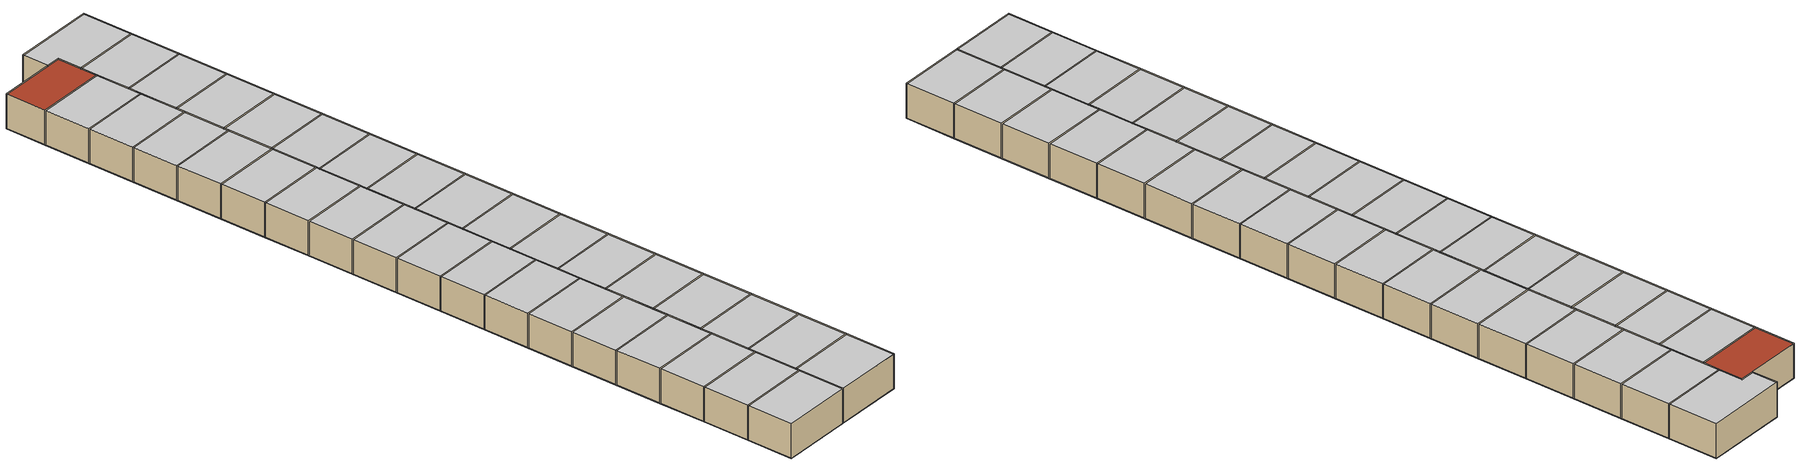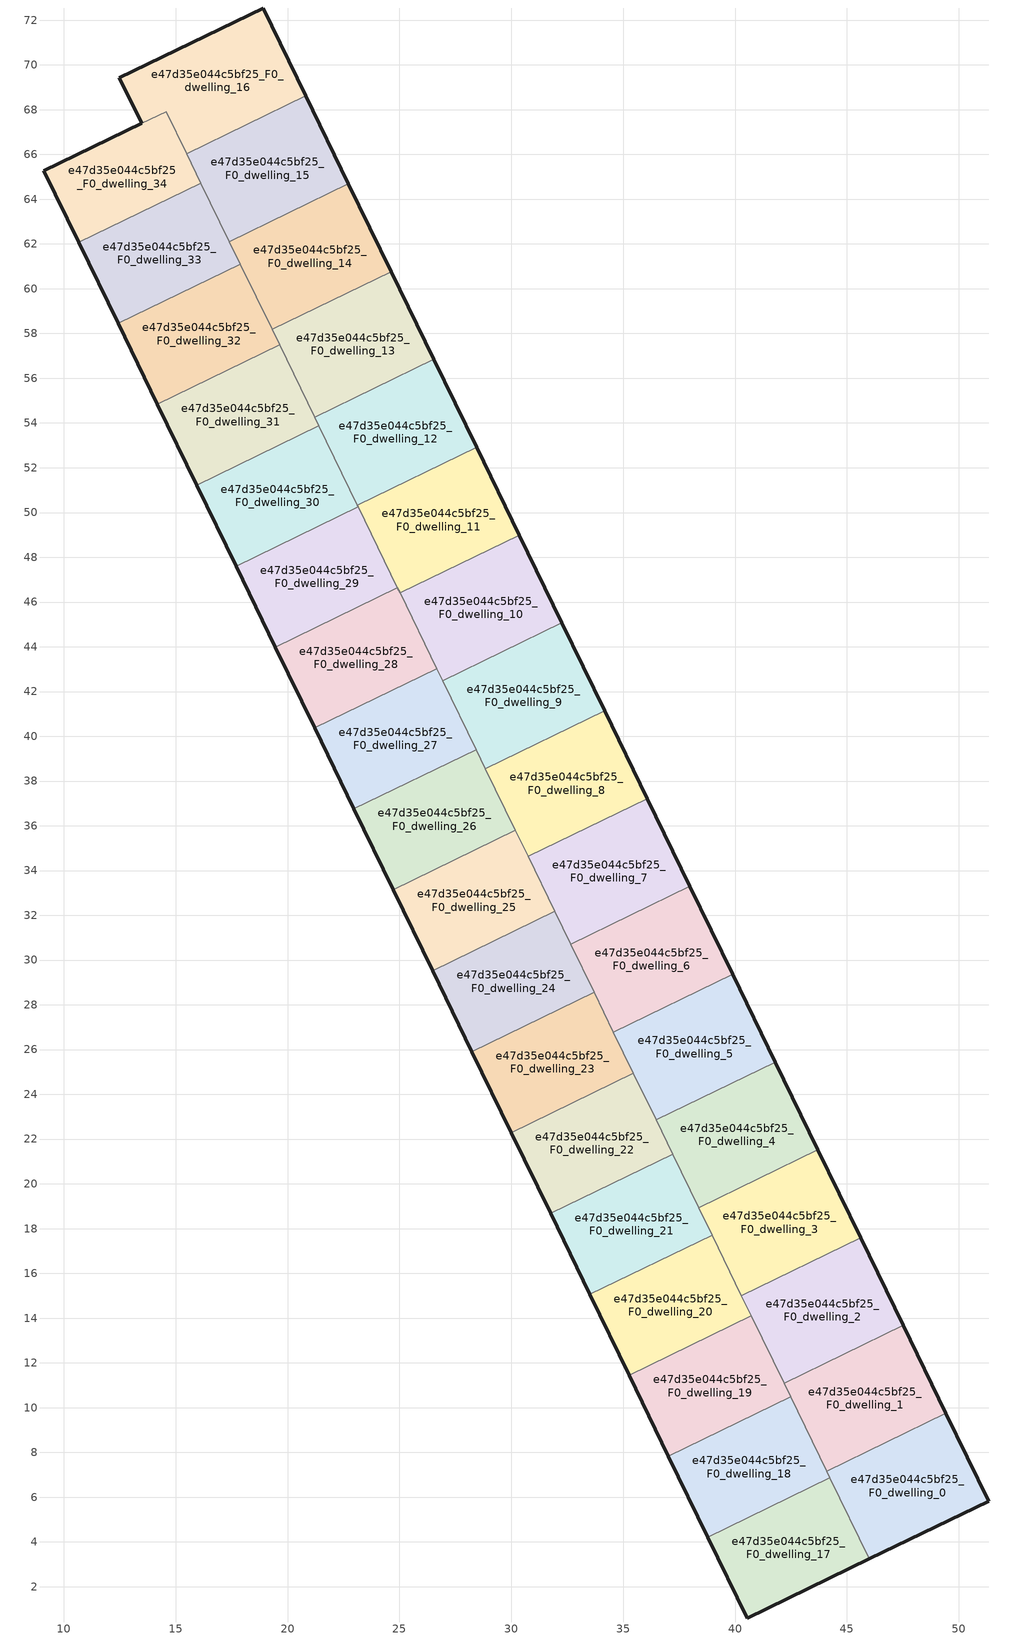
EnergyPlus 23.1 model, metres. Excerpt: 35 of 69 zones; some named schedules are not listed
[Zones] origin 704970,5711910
e47d35e044c5bf25_F0_dwelling_0
 floor ground (EU_floor_Construction): 51.33,5.82 49.42,9.75 44.09,7.16 46,3.24 z0
 wall outside (EU_wall_Construction): 49.42,9.75 51.33,5.82 46,3.24 z0:3
 wall to e47d35e044c5bf25_F0_dwelling_1 (EU_wall_Construction): 44.09,7.16 49.42,9.75 z0:3
 wall to e47d35e044c5bf25_F0_dwelling_17 (EU_wall_Construction): 46,3.24 44.24,6.86 z0:3
 wall to e47d35e044c5bf25_F0_dwelling_18 (EU_wall_Construction): 44.24,6.86 44.1,7.16 z0:3
 ceiling to e47d35e044c5bf25_F1_dwelling_0 (EU_floor_Construction): 49.42,9.75 51.33,5.82 46,3.24 44.09,7.16 z3
e47d35e044c5bf25_F0_dwelling_1
 floor ground (EU_floor_Construction): 49.42,9.75 47.52,13.67 42.19,11.08 44.09,7.16 z0
 wall outside (EU_wall_Construction): 47.52,13.67 49.42,9.75 z0:3
 wall to e47d35e044c5bf25_F0_dwelling_2 (EU_wall_Construction): 42.19,11.08 47.52,13.67 z0:3
 wall to e47d35e044c5bf25_F0_dwelling_18 (EU_wall_Construction): 44.09,7.16 42.48,10.48 z0:3
 wall to e47d35e044c5bf25_F0_dwelling_19 (EU_wall_Construction): 42.48,10.48 42.19,11.08 z0:3
 ceiling to e47d35e044c5bf25_F1_dwelling_1 (EU_floor_Construction): 47.52,13.67 49.42,9.75 44.09,7.16 42.19,11.08 z3
e47d35e044c5bf25_F0_dwelling_10
 floor ground (EU_floor_Construction): 32.26,45.07 30.35,48.99 25.03,46.4 26.94,42.48 z0
 wall outside (EU_wall_Construction): 30.35,48.99 32.26,45.07 z0:3
 wall to e47d35e044c5bf25_F0_dwelling_11 (EU_wall_Construction): 25.03,46.4 30.35,48.99 z0:3
 wall to e47d35e044c5bf25_F0_dwelling_9 (EU_wall_Construction): 32.26,45.07 26.94,42.48 z0:3
 wall to e47d35e044c5bf25_F0_dwelling_28 (EU_wall_Construction): 26.67,43.02 25.03,46.4 z0:3
 wall to e47d35e044c5bf25_F0_dwelling_27 (EU_wall_Construction): 26.94,42.48 26.67,43.02 z0:3
 ceiling to e47d35e044c5bf25_F1_dwelling_10 (EU_floor_Construction): 30.35,48.99 32.26,45.07 26.94,42.48 25.03,46.4 z3
e47d35e044c5bf25_F0_dwelling_11
 floor ground (EU_floor_Construction): 30.35,48.99 28.44,52.92 23.12,50.33 25.03,46.4 z0
 wall outside (EU_wall_Construction): 28.44,52.92 30.35,48.99 z0:3
 wall to e47d35e044c5bf25_F0_dwelling_12 (EU_wall_Construction): 23.12,50.33 28.44,52.92 z0:3
 wall to e47d35e044c5bf25_F0_dwelling_29 (EU_wall_Construction): 24.91,46.64 23.16,50.26 z0:3
 wall to e47d35e044c5bf25_F0_dwelling_28 (EU_wall_Construction): 25.03,46.4 24.91,46.64 z0:3
 wall to e47d35e044c5bf25_F0_dwelling_30 (EU_wall_Construction): 23.16,50.26 23.12,50.33 z0:3
 ceiling to e47d35e044c5bf25_F1_dwelling_11 (EU_floor_Construction): 28.44,52.92 30.35,48.99 25.03,46.4 23.12,50.33 z3
e47d35e044c5bf25_F0_dwelling_12
 floor ground (EU_floor_Construction): 28.44,52.92 26.54,56.84 21.21,54.26 23.12,50.33 z0
 wall outside (EU_wall_Construction): 26.54,56.84 28.44,52.92 z0:3
 wall to e47d35e044c5bf25_F0_dwelling_13 (EU_wall_Construction): 21.21,54.26 26.54,56.84 z0:3
 wall to e47d35e044c5bf25_F0_dwelling_30 (EU_wall_Construction): 23.12,50.33 21.4,53.87 z0:3
 wall to e47d35e044c5bf25_F0_dwelling_31 (EU_wall_Construction): 21.4,53.87 21.21,54.26 z0:3
 ceiling to e47d35e044c5bf25_F1_dwelling_12 (EU_floor_Construction): 26.54,56.84 28.44,52.92 23.12,50.33 21.21,54.26 z3
e47d35e044c5bf25_F0_dwelling_13
 floor ground (EU_floor_Construction): 26.54,56.84 24.63,60.77 19.31,58.18 21.21,54.26 z0
 wall outside (EU_wall_Construction): 24.63,60.77 26.54,56.84 z0:3
 wall to e47d35e044c5bf25_F0_dwelling_14 (EU_wall_Construction): 19.31,58.18 24.63,60.77 z0:3
 wall to e47d35e044c5bf25_F0_dwelling_31 (EU_wall_Construction): 21.21,54.26 19.64,57.49 z0:3
 wall to e47d35e044c5bf25_F0_dwelling_32 (EU_wall_Construction): 19.64,57.49 19.31,58.18 z0:3
 ceiling to e47d35e044c5bf25_F1_dwelling_13 (EU_floor_Construction): 24.63,60.77 26.54,56.84 21.21,54.26 19.31,58.18 z3
e47d35e044c5bf25_F0_dwelling_14
 floor ground (EU_floor_Construction): 24.63,60.77 22.72,64.7 17.4,62.11 19.31,58.18 z0
 wall outside (EU_wall_Construction): 22.72,64.7 24.63,60.77 z0:3
 wall to e47d35e044c5bf25_F0_dwelling_15 (EU_wall_Construction): 17.4,62.11 22.72,64.7 z0:3
 wall to e47d35e044c5bf25_F0_dwelling_32 (EU_wall_Construction): 19.31,58.18 17.89,61.1 z0:3
 wall to e47d35e044c5bf25_F0_dwelling_33 (EU_wall_Construction): 17.89,61.1 17.4,62.11 z0:3
 ceiling to e47d35e044c5bf25_F1_dwelling_14 (EU_floor_Construction): 22.72,64.7 24.63,60.77 19.31,58.18 17.4,62.11 z3
e47d35e044c5bf25_F0_dwelling_15
 floor ground (EU_floor_Construction): 22.72,64.7 20.81,68.62 15.49,66.04 17.4,62.11 z0
 wall outside (EU_wall_Construction): 20.81,68.62 22.72,64.7 z0:3
 wall to e47d35e044c5bf25_F0_dwelling_16 (EU_wall_Construction): 15.49,66.04 20.81,68.62 z0:3
 wall to e47d35e044c5bf25_F0_dwelling_33 (EU_wall_Construction): 17.4,62.11 16.13,64.72 z0:3
 wall to e47d35e044c5bf25_F0_dwelling_34 (EU_wall_Construction): 16.13,64.72 15.49,66.04 z0:3
 ceiling to e47d35e044c5bf25_F1_dwelling_15 (EU_floor_Construction): 20.81,68.62 22.72,64.7 17.4,62.11 15.49,66.04 z3
e47d35e044c5bf25_F0_dwelling_16
 floor ground (EU_floor_Construction): 20.81,68.62 18.91,72.54 12.48,69.43 13.48,67.39 14.58,67.92 15.49,66.04 z0
 wall outside (EU_wall_Construction): 13.48,67.39 12.48,69.43 18.91,72.54 20.81,68.62 z0:3
 wall to e47d35e044c5bf25_F0_dwelling_34 (EU_wall_Construction): 15.49,66.04 14.58,67.92 13.48,67.39 z0:3
 ceiling to e47d35e044c5bf25_F1_dwelling_16 (EU_floor_Construction): 18.91,72.54 20.81,68.62 15.49,66.04 14.58,67.92 13.48,67.39 12.48,69.43 z3
e47d35e044c5bf25_F0_dwelling_17
 floor ground (EU_floor_Construction): 46,3.24 44.24,6.86 38.78,4.21 40.54,0.6 z0
 wall outside (EU_wall_Construction): 46,3.24 40.54,0.6 38.78,4.21 z0:3
 wall to e47d35e044c5bf25_F0_dwelling_18 (EU_wall_Construction): 38.78,4.21 44.24,6.86 z0:3
 ceiling to e47d35e044c5bf25_F1_dwelling_17 (EU_floor_Construction): 44.24,6.86 46,3.24 40.54,0.6 38.78,4.21 z3
e47d35e044c5bf25_F0_dwelling_18
 floor ground (EU_floor_Construction): 44.24,6.86 42.48,10.48 37.02,7.83 38.78,4.21 z0
 wall outside (EU_wall_Construction): 38.78,4.21 37.02,7.83 z0:3
 wall to e47d35e044c5bf25_F0_dwelling_19 (EU_wall_Construction): 37.02,7.83 42.48,10.48 z0:3
 ceiling to e47d35e044c5bf25_F1_dwelling_18 (EU_floor_Construction): 42.48,10.48 44.24,6.86 38.78,4.21 37.02,7.83 z3
e47d35e044c5bf25_F0_dwelling_19
 floor ground (EU_floor_Construction): 42.48,10.48 40.73,14.09 35.27,11.44 37.02,7.83 z0
 wall outside (EU_wall_Construction): 37.02,7.83 35.27,11.44 z0:3
 wall to e47d35e044c5bf25_F0_dwelling_20 (EU_wall_Construction): 35.27,11.44 40.73,14.09 z0:3
 wall to e47d35e044c5bf25_F0_dwelling_2 (EU_wall_Construction): 40.73,14.09 42.19,11.08 z0:3
 ceiling to e47d35e044c5bf25_F1_dwelling_19 (EU_floor_Construction): 40.73,14.09 42.48,10.48 37.02,7.83 35.27,11.44 z3
e47d35e044c5bf25_F0_dwelling_2
 floor ground (EU_floor_Construction): 47.52,13.67 45.61,17.6 40.28,15.01 42.19,11.08 z0
 wall outside (EU_wall_Construction): 45.61,17.6 47.52,13.67 z0:3
 wall to e47d35e044c5bf25_F0_dwelling_3 (EU_wall_Construction): 40.28,15.01 45.61,17.6 z0:3
 wall to e47d35e044c5bf25_F0_dwelling_20 (EU_wall_Construction): 40.73,14.1 40.28,15.01 z0:3
 ceiling to e47d35e044c5bf25_F1_dwelling_2 (EU_floor_Construction): 45.61,17.6 47.52,13.67 42.19,11.08 40.28,15.01 z3
e47d35e044c5bf25_F0_dwelling_20
 floor ground (EU_floor_Construction): 40.73,14.09 38.97,17.71 33.51,15.06 35.27,11.44 z0
 wall outside (EU_wall_Construction): 35.27,11.44 33.51,15.06 z0:3
 wall to e47d35e044c5bf25_F0_dwelling_21 (EU_wall_Construction): 33.51,15.06 38.97,17.71 z0:3
 wall to e47d35e044c5bf25_F0_dwelling_3 (EU_wall_Construction): 38.97,17.71 40.28,15.01 z0:3
 ceiling to e47d35e044c5bf25_F1_dwelling_20 (EU_floor_Construction): 38.97,17.71 40.73,14.09 35.27,11.44 33.51,15.06 z3
e47d35e044c5bf25_F0_dwelling_21
 floor ground (EU_floor_Construction): 38.97,17.71 37.21,21.33 31.75,18.68 33.51,15.06 z0
 wall outside (EU_wall_Construction): 33.51,15.06 31.75,18.68 z0:3
 wall to e47d35e044c5bf25_F0_dwelling_22 (EU_wall_Construction): 31.75,18.68 37.21,21.33 z0:3
 wall to e47d35e044c5bf25_F0_dwelling_4 (EU_wall_Construction): 37.21,21.33 38.38,18.93 z0:3
 wall to e47d35e044c5bf25_F0_dwelling_3 (EU_wall_Construction): 38.38,18.93 38.97,17.71 z0:3
 ceiling to e47d35e044c5bf25_F1_dwelling_21 (EU_floor_Construction): 37.21,21.33 38.97,17.71 33.51,15.06 31.75,18.68 z3
e47d35e044c5bf25_F0_dwelling_22
 floor ground (EU_floor_Construction): 37.21,21.33 35.45,24.94 30,22.29 31.75,18.68 z0
 wall outside (EU_wall_Construction): 31.75,18.68 30,22.29 z0:3
 wall to e47d35e044c5bf25_F0_dwelling_23 (EU_wall_Construction): 30,22.29 35.45,24.94 z0:3
 wall to e47d35e044c5bf25_F0_dwelling_5 (EU_wall_Construction): 35.45,24.94 36.47,22.86 z0:3
 wall to e47d35e044c5bf25_F0_dwelling_4 (EU_wall_Construction): 36.47,22.86 37.21,21.33 z0:3
 ceiling to e47d35e044c5bf25_F1_dwelling_22 (EU_floor_Construction): 35.45,24.94 37.21,21.33 31.75,18.68 30,22.29 z3
e47d35e044c5bf25_F0_dwelling_23
 floor ground (EU_floor_Construction): 35.45,24.94 33.7,28.56 28.24,25.91 30,22.29 z0
 wall outside (EU_wall_Construction): 30,22.29 28.24,25.91 z0:3
 wall to e47d35e044c5bf25_F0_dwelling_24 (EU_wall_Construction): 28.24,25.91 33.7,28.56 z0:3
 wall to e47d35e044c5bf25_F0_dwelling_6 (EU_wall_Construction): 33.7,28.56 34.56,26.78 z0:3
 wall to e47d35e044c5bf25_F0_dwelling_5 (EU_wall_Construction): 34.56,26.78 35.46,24.94 z0:3
 ceiling to e47d35e044c5bf25_F1_dwelling_23 (EU_floor_Construction): 33.7,28.56 35.45,24.94 30,22.29 28.24,25.91 z3
e47d35e044c5bf25_F0_dwelling_24
 floor ground (EU_floor_Construction): 33.7,28.56 31.94,32.18 26.48,29.52 28.24,25.91 z0
 wall outside (EU_wall_Construction): 28.24,25.91 26.48,29.52 z0:3
 wall to e47d35e044c5bf25_F0_dwelling_25 (EU_wall_Construction): 26.48,29.52 31.94,32.18 z0:3
 wall to e47d35e044c5bf25_F0_dwelling_7 (EU_wall_Construction): 31.94,32.18 32.66,30.7 z0:3
 wall to e47d35e044c5bf25_F0_dwelling_6 (EU_wall_Construction): 32.66,30.7 33.7,28.56 z0:3
 ceiling to e47d35e044c5bf25_F1_dwelling_24 (EU_floor_Construction): 31.94,32.18 33.7,28.56 28.24,25.91 26.48,29.52 z3
e47d35e044c5bf25_F0_dwelling_25
 floor ground (EU_floor_Construction): 31.94,32.18 30.19,35.79 24.73,33.14 26.48,29.52 z0
 wall outside (EU_wall_Construction): 26.48,29.52 24.73,33.14 z0:3
 wall to e47d35e044c5bf25_F0_dwelling_26 (EU_wall_Construction): 24.73,33.14 30.19,35.79 z0:3
 wall to e47d35e044c5bf25_F0_dwelling_8 (EU_wall_Construction): 30.19,35.79 30.75,34.63 z0:3
 wall to e47d35e044c5bf25_F0_dwelling_7 (EU_wall_Construction): 30.75,34.63 31.94,32.18 z0:3
 ceiling to e47d35e044c5bf25_F1_dwelling_25 (EU_floor_Construction): 30.19,35.79 31.94,32.18 26.48,29.52 24.73,33.14 z3
e47d35e044c5bf25_F0_dwelling_26
 floor ground (EU_floor_Construction): 30.19,35.79 28.43,39.41 22.97,36.76 24.73,33.14 z0
 wall outside (EU_wall_Construction): 24.73,33.14 22.97,36.76 z0:3
 wall to e47d35e044c5bf25_F0_dwelling_27 (EU_wall_Construction): 22.97,36.76 28.43,39.41 z0:3
 wall to e47d35e044c5bf25_F0_dwelling_9 (EU_wall_Construction): 28.43,39.41 28.84,38.55 z0:3
 wall to e47d35e044c5bf25_F0_dwelling_8 (EU_wall_Construction): 28.84,38.55 30.18,35.79 z0:3
 ceiling to e47d35e044c5bf25_F1_dwelling_26 (EU_floor_Construction): 28.43,39.41 30.19,35.79 24.73,33.14 22.97,36.76 z3
e47d35e044c5bf25_F0_dwelling_27
 floor ground (EU_floor_Construction): 28.43,39.41 26.67,43.02 21.21,40.37 22.97,36.76 z0
 wall outside (EU_wall_Construction): 22.97,36.76 21.21,40.37 z0:3
 wall to e47d35e044c5bf25_F0_dwelling_28 (EU_wall_Construction): 21.21,40.37 26.67,43.02 z0:3
 wall to e47d35e044c5bf25_F0_dwelling_9 (EU_wall_Construction): 26.94,42.48 28.43,39.41 z0:3
 ceiling to e47d35e044c5bf25_F1_dwelling_27 (EU_floor_Construction): 26.67,43.02 28.43,39.41 22.97,36.76 21.21,40.37 z3
e47d35e044c5bf25_F0_dwelling_28
 floor ground (EU_floor_Construction): 26.67,43.02 24.91,46.64 19.46,43.99 21.21,40.37 z0
 wall outside (EU_wall_Construction): 21.21,40.37 19.46,43.99 z0:3
 wall to e47d35e044c5bf25_F0_dwelling_29 (EU_wall_Construction): 19.46,43.99 24.91,46.64 z0:3
 ceiling to e47d35e044c5bf25_F1_dwelling_28 (EU_floor_Construction): 24.91,46.64 26.67,43.02 21.21,40.37 19.46,43.99 z3
e47d35e044c5bf25_F0_dwelling_29
 floor ground (EU_floor_Construction): 24.91,46.64 23.16,50.26 17.7,47.6 19.46,43.99 z0
 wall outside (EU_wall_Construction): 19.46,43.99 17.7,47.6 z0:3
 wall to e47d35e044c5bf25_F0_dwelling_30 (EU_wall_Construction): 17.7,47.6 23.16,50.26 z0:3
 ceiling to e47d35e044c5bf25_F1_dwelling_29 (EU_floor_Construction): 23.16,50.26 24.91,46.64 19.46,43.99 17.7,47.6 z3
e47d35e044c5bf25_F0_dwelling_3
 floor ground (EU_floor_Construction): 45.61,17.6 43.7,21.52 38.38,18.93 40.28,15.01 z0
 wall outside (EU_wall_Construction): 43.7,21.52 45.61,17.6 z0:3
 wall to e47d35e044c5bf25_F0_dwelling_4 (EU_wall_Construction): 38.38,18.93 43.7,21.52 z0:3
 ceiling to e47d35e044c5bf25_F1_dwelling_3 (EU_floor_Construction): 43.7,21.52 45.61,17.6 40.28,15.01 38.38,18.93 z3
e47d35e044c5bf25_F0_dwelling_30
 floor ground (EU_floor_Construction): 23.16,50.26 21.4,53.87 15.94,51.22 17.7,47.6 z0
 wall outside (EU_wall_Construction): 17.7,47.6 15.94,51.22 z0:3
 wall to e47d35e044c5bf25_F0_dwelling_31 (EU_wall_Construction): 15.94,51.22 21.4,53.87 z0:3
 ceiling to e47d35e044c5bf25_F1_dwelling_30 (EU_floor_Construction): 21.4,53.87 23.16,50.26 17.7,47.6 15.94,51.22 z3
e47d35e044c5bf25_F0_dwelling_31
 floor ground (EU_floor_Construction): 21.4,53.87 19.64,57.49 14.19,54.84 15.94,51.22 z0
 wall outside (EU_wall_Construction): 15.94,51.22 14.19,54.84 z0:3
 wall to e47d35e044c5bf25_F0_dwelling_32 (EU_wall_Construction): 14.19,54.84 19.64,57.49 z0:3
 ceiling to e47d35e044c5bf25_F1_dwelling_31 (EU_floor_Construction): 19.64,57.49 21.4,53.87 15.94,51.22 14.19,54.84 z3
e47d35e044c5bf25_F0_dwelling_32
 floor ground (EU_floor_Construction): 19.64,57.49 17.89,61.11 12.43,58.45 14.19,54.84 z0
 wall outside (EU_wall_Construction): 14.19,54.84 12.43,58.45 z0:3
 wall to e47d35e044c5bf25_F0_dwelling_33 (EU_wall_Construction): 12.43,58.45 17.89,61.11 z0:3
 ceiling to e47d35e044c5bf25_F1_dwelling_32 (EU_floor_Construction): 17.89,61.11 19.64,57.49 14.19,54.84 12.43,58.45 z3
e47d35e044c5bf25_F0_dwelling_33
 floor ground (EU_floor_Construction): 17.89,61.11 16.13,64.72 10.67,62.07 12.43,58.45 z0
 wall outside (EU_wall_Construction): 12.43,58.45 10.67,62.07 z0:3
 wall to e47d35e044c5bf25_F0_dwelling_34 (EU_wall_Construction): 10.67,62.07 16.13,64.72 z0:3
 ceiling to e47d35e044c5bf25_F1_dwelling_33 (EU_floor_Construction): 16.13,64.72 17.89,61.11 12.43,58.45 10.67,62.07 z3
e47d35e044c5bf25_F0_dwelling_34
 floor ground (EU_floor_Construction): 16.13,64.72 14.58,67.92 9.11,65.28 10.67,62.07 z0
 wall outside (EU_wall_Construction): 10.67,62.07 9.11,65.28 13.48,67.39 z0:3
 roof outside (EU_roof_Construction): 14.58,67.92 16.13,64.72 10.67,62.07 9.11,65.28 z3
e47d35e044c5bf25_F0_dwelling_4
 floor ground (EU_floor_Construction): 43.7,21.52 41.8,25.44 36.47,22.86 38.38,18.93 z0
 wall outside (EU_wall_Construction): 41.8,25.44 43.7,21.52 z0:3
 wall to e47d35e044c5bf25_F0_dwelling_5 (EU_wall_Construction): 36.47,22.86 41.8,25.44 z0:3
 ceiling to e47d35e044c5bf25_F1_dwelling_4 (EU_floor_Construction): 41.8,25.44 43.7,21.52 38.38,18.93 36.47,22.86 z3
e47d35e044c5bf25_F0_dwelling_5
 floor ground (EU_floor_Construction): 41.8,25.44 39.89,29.37 34.56,26.78 36.47,22.86 z0
 wall outside (EU_wall_Construction): 39.89,29.37 41.8,25.44 z0:3
 wall to e47d35e044c5bf25_F0_dwelling_6 (EU_wall_Construction): 34.56,26.78 39.89,29.37 z0:3
 ceiling to e47d35e044c5bf25_F1_dwelling_5 (EU_floor_Construction): 39.89,29.37 41.8,25.44 36.47,22.86 34.56,26.78 z3
e47d35e044c5bf25_F0_dwelling_6
 floor ground (EU_floor_Construction): 39.89,29.37 37.98,33.29 32.66,30.7 34.56,26.78 z0
 wall outside (EU_wall_Construction): 37.98,33.29 39.89,29.37 z0:3
 wall to e47d35e044c5bf25_F0_dwelling_7 (EU_wall_Construction): 32.66,30.7 37.98,33.29 z0:3
 ceiling to e47d35e044c5bf25_F1_dwelling_6 (EU_floor_Construction): 37.98,33.29 39.89,29.37 34.56,26.78 32.66,30.7 z3
e47d35e044c5bf25_F0_dwelling_7
 floor ground (EU_floor_Construction): 37.98,33.29 36.07,37.22 30.75,34.63 32.66,30.7 z0
 wall outside (EU_wall_Construction): 36.07,37.22 37.98,33.29 z0:3
 wall to e47d35e044c5bf25_F0_dwelling_8 (EU_wall_Construction): 30.75,34.63 36.07,37.22 z0:3
 ceiling to e47d35e044c5bf25_F1_dwelling_7 (EU_floor_Construction): 36.07,37.22 37.98,33.29 32.66,30.7 30.75,34.63 z3
e47d35e044c5bf25_F0_dwelling_8
 floor ground (EU_floor_Construction): 36.07,37.22 34.17,41.14 28.84,38.55 30.75,34.63 z0
 wall outside (EU_wall_Construction): 34.17,41.14 36.07,37.22 z0:3
 wall to e47d35e044c5bf25_F0_dwelling_9 (EU_wall_Construction): 28.84,38.55 34.17,41.14 z0:3
 ceiling to e47d35e044c5bf25_F1_dwelling_8 (EU_floor_Construction): 34.17,41.14 36.07,37.22 30.75,34.63 28.84,38.55 z3
e47d35e044c5bf25_F0_dwelling_9
 floor ground (EU_floor_Construction): 34.17,41.14 32.26,45.07 26.94,42.48 28.84,38.55 z0
 wall outside (EU_wall_Construction): 32.26,45.07 34.17,41.14 z0:3
 ceiling to e47d35e044c5bf25_F1_dwelling_9 (EU_floor_Construction): 32.26,45.07 34.17,41.14 28.84,38.55 26.94,42.48 z3
[Building]
EU S2 Campaign: North Axis=0; Terrain=City; Solar Distribution=FullExterior
[Site:Location]
London: Latitude=51.5; Longitude=-0.5; Time Zone=0; Elevation=25
[SizingPeriod:WeatherFileDays]
AnnualSizingPeriod: Begin Month=1; Begin Day of Month=1; End Month=12; End Day of Month=31; Day of Week for Start Day=Monday; Use Weather File Daylight Saving Period=No; Use Weather File Rain and Snow Indicators=No
[MATERIAL]
EU_InternalMass_Material: Roughness=MediumRough; Thickness=0.1; Conductivity=1; Density=1800; Specific Heat=900; Thermal Absorptance=0.9; Solar Absorptance=0.7; Visible Absorptance=0.7
[MATERIAL:NOMASS] Roughness=MediumRough; Thermal Absorptance=0.9; Solar Absorptance=0.7; Visible Absorptance=0.7
Name | Thermal Resistance
EU_wall_NoMass | 0.635353
EU_roof_NoMass | 0.675062
EU_floor_NoMass | 1.96382
[CONSTRUCTION]
EU_wall_Construction: EU_wall_NoMass
EU_roof_Construction: EU_roof_NoMass
EU_floor_Construction: EU_floor_NoMass
EU_InternalMass_Construction: EU_InternalMass_Material
[ZONE] Type=1; Multiplier=1; Ceiling Height=autocalculate; Floor Area=autocalculate; Part of Total Floor Area=Yes
Name | Volume
e47d35e044c5bf25_F0_dwelling_0; e47d35e044c5bf25_F0_dwelling_10 | 77.4873
e47d35e044c5bf25_F0_dwelling_1 | 77.4924
e47d35e044c5bf25_F0_dwelling_11 | 77.4939
e47d35e044c5bf25_F0_dwelling_12 | 77.4917
e47d35e044c5bf25_F0_dwelling_13 | 77.4866
e47d35e044c5bf25_F0_dwelling_14 | 77.502
e47d35e044c5bf25_F0_dwelling_15; e47d35e044c5bf25_F0_dwelling_8 | 77.5005
e47d35e044c5bf25_F0_dwelling_16 | 85.8252
e47d35e044c5bf25_F0_dwelling_17; e47d35e044c5bf25_F0_dwelling_18; e47d35e044c5bf25_F0_dwelling_26; e47d35e044c5bf25_F0_dwelling_27 | 73.1982
e47d35e044c5bf25_F0_dwelling_19; e47d35e044c5bf25_F0_dwelling_25 | 73.1975
e47d35e044c5bf25_F0_dwelling_2 | 77.4902
e47d35e044c5bf25_F0_dwelling_20 | 73.1873
e47d35e044c5bf25_F0_dwelling_21 | 73.2048
e47d35e044c5bf25_F0_dwelling_22 | 73.1858
e47d35e044c5bf25_F0_dwelling_23 | 73.1836
e47d35e044c5bf25_F0_dwelling_24 | 73.2092
e47d35e044c5bf25_F0_dwelling_28 | 73.1895
e47d35e044c5bf25_F0_dwelling_29 | 73.188
e47d35e044c5bf25_F0_dwelling_3 | 77.5034
e47d35e044c5bf25_F0_dwelling_30 | 73.2136
e47d35e044c5bf25_F0_dwelling_31 | 73.1829
e47d35e044c5bf25_F0_dwelling_32 | 73.2034
e47d35e044c5bf25_F0_dwelling_33 | 73.21
e47d35e044c5bf25_F0_dwelling_34 | 64.8142
e47d35e044c5bf25_F0_dwelling_4 | 77.4858
e47d35e044c5bf25_F0_dwelling_5 | 77.4976
e47d35e044c5bf25_F0_dwelling_6 | 77.4888
e47d35e044c5bf25_F0_dwelling_7 | 77.5012
e47d35e044c5bf25_F0_dwelling_9 | 77.491
[INTERNALMASS] Construction=EU_InternalMass_Construction
Name | Zone or ZoneList | Surface Area
e47d35e044c5bf25_F0_dwelling_0_EU_InternalMass | e47d35e044c5bf25_F0_dwelling_0 | 25.8291
e47d35e044c5bf25_F0_dwelling_1_EU_InternalMass | e47d35e044c5bf25_F0_dwelling_1 | 25.8305
e47d35e044c5bf25_F0_dwelling_2_EU_InternalMass | e47d35e044c5bf25_F0_dwelling_2 | 25.8299
e47d35e044c5bf25_F0_dwelling_3_EU_InternalMass | e47d35e044c5bf25_F0_dwelling_3 | 25.8345
e47d35e044c5bf25_F0_dwelling_4_EU_InternalMass | e47d35e044c5bf25_F0_dwelling_4 | 25.8283
e47d35e044c5bf25_F0_dwelling_5_EU_InternalMass | e47d35e044c5bf25_F0_dwelling_5 | 25.8326
e47d35e044c5bf25_F0_dwelling_6_EU_InternalMass | e47d35e044c5bf25_F0_dwelling_6 | 25.8294
e47d35e044c5bf25_F0_dwelling_7_EU_InternalMass | e47d35e044c5bf25_F0_dwelling_7 | 25.834
e47d35e044c5bf25_F0_dwelling_8_EU_InternalMass | e47d35e044c5bf25_F0_dwelling_8 | 25.8334
e47d35e044c5bf25_F0_dwelling_9_EU_InternalMass | e47d35e044c5bf25_F0_dwelling_9 | 25.8301
e47d35e044c5bf25_F0_dwelling_10_EU_InternalMass | e47d35e044c5bf25_F0_dwelling_10 | 25.8294
e47d35e044c5bf25_F0_dwelling_11_EU_InternalMass | e47d35e044c5bf25_F0_dwelling_11 | 25.8315
e47d35e044c5bf25_F0_dwelling_12_EU_InternalMass | e47d35e044c5bf25_F0_dwelling_12 | 25.8305
e47d35e044c5bf25_F0_dwelling_13_EU_InternalMass | e47d35e044c5bf25_F0_dwelling_13 | 25.8289
e47d35e044c5bf25_F0_dwelling_14_EU_InternalMass | e47d35e044c5bf25_F0_dwelling_14 | 25.8336
e47d35e044c5bf25_F0_dwelling_15_EU_InternalMass | e47d35e044c5bf25_F0_dwelling_15 | 25.8336
e47d35e044c5bf25_F0_dwelling_16_EU_InternalMass | e47d35e044c5bf25_F0_dwelling_16 | 28.6133
e47d35e044c5bf25_F0_dwelling_17_EU_InternalMass | e47d35e044c5bf25_F0_dwelling_17 | 24.3995
e47d35e044c5bf25_F0_dwelling_18_EU_InternalMass | e47d35e044c5bf25_F0_dwelling_18 | 24.3993
e47d35e044c5bf25_F0_dwelling_19_EU_InternalMass | e47d35e044c5bf25_F0_dwelling_19 | 24.3993
e47d35e044c5bf25_F0_dwelling_20_EU_InternalMass | e47d35e044c5bf25_F0_dwelling_20 | 24.3962
e47d35e044c5bf25_F0_dwelling_21_EU_InternalMass | e47d35e044c5bf25_F0_dwelling_21 | 24.4011
e47d35e044c5bf25_F0_dwelling_22_EU_InternalMass | e47d35e044c5bf25_F0_dwelling_22 | 24.3957
e47d35e044c5bf25_F0_dwelling_23_EU_InternalMass | e47d35e044c5bf25_F0_dwelling_23 | 24.3943
e47d35e044c5bf25_F0_dwelling_24_EU_InternalMass | e47d35e044c5bf25_F0_dwelling_24 | 24.4029
e47d35e044c5bf25_F0_dwelling_25_EU_InternalMass | e47d35e044c5bf25_F0_dwelling_25 | 24.3993
e47d35e044c5bf25_F0_dwelling_26_EU_InternalMass | e47d35e044c5bf25_F0_dwelling_26 | 24.3993
e47d35e044c5bf25_F0_dwelling_27_EU_InternalMass | e47d35e044c5bf25_F0_dwelling_27 | 24.3993
e47d35e044c5bf25_F0_dwelling_28_EU_InternalMass | e47d35e044c5bf25_F0_dwelling_28 | 24.3962
e47d35e044c5bf25_F0_dwelling_29_EU_InternalMass | e47d35e044c5bf25_F0_dwelling_29 | 24.3962
e47d35e044c5bf25_F0_dwelling_30_EU_InternalMass | e47d35e044c5bf25_F0_dwelling_30 | 24.4043
e47d35e044c5bf25_F0_dwelling_31_EU_InternalMass | e47d35e044c5bf25_F0_dwelling_31 | 24.3943
e47d35e044c5bf25_F0_dwelling_32_EU_InternalMass | e47d35e044c5bf25_F0_dwelling_32 | 24.4011
e47d35e044c5bf25_F0_dwelling_33_EU_InternalMass | e47d35e044c5bf25_F0_dwelling_33 | 24.4029
e47d35e044c5bf25_F0_dwelling_34_EU_InternalMass | e47d35e044c5bf25_F0_dwelling_34 | 21.6153
[OTHEREQUIPMENT] Fuel Type=Electricity; Design Level Calculation Method=Watts/Area; Power per Zone Floor Area=1; Fraction Latent=0; Fraction Radiant=0; Fraction Lost=0; Carbon Dioxide Generation Rate=0; EndUse Subcategory=EU_Step8_InternalGains
Name | Zone or ZoneList or Space or SpaceList | Schedule
EU_Step8_InternalGain_e47d35e044c5bf25_F0_dwelling_0_f000 | e47d35e044c5bf25_F0_dwelling_0 | EU_Step8_GainSchedule_e47d35e044c5bf25_F0_dwelling_0_f000
EU_Step8_InternalGain_e47d35e044c5bf25_F0_dwelling_1_f000 | e47d35e044c5bf25_F0_dwelling_1 | EU_Step8_GainSchedule_e47d35e044c5bf25_F0_dwelling_1_f000
EU_Step8_InternalGain_e47d35e044c5bf25_F0_dwelling_2_f000 | e47d35e044c5bf25_F0_dwelling_2 | EU_Step8_GainSchedule_e47d35e044c5bf25_F0_dwelling_2_f000
EU_Step8_InternalGain_e47d35e044c5bf25_F0_dwelling_3_f000 | e47d35e044c5bf25_F0_dwelling_3 | EU_Step8_GainSchedule_e47d35e044c5bf25_F0_dwelling_3_f000
EU_Step8_InternalGain_e47d35e044c5bf25_F0_dwelling_4_f000 | e47d35e044c5bf25_F0_dwelling_4 | EU_Step8_GainSchedule_e47d35e044c5bf25_F0_dwelling_4_f000
EU_Step8_InternalGain_e47d35e044c5bf25_F0_dwelling_5_f000 | e47d35e044c5bf25_F0_dwelling_5 | EU_Step8_GainSchedule_e47d35e044c5bf25_F0_dwelling_5_f000
EU_Step8_InternalGain_e47d35e044c5bf25_F0_dwelling_6_f000 | e47d35e044c5bf25_F0_dwelling_6 | EU_Step8_GainSchedule_e47d35e044c5bf25_F0_dwelling_6_f000
EU_Step8_InternalGain_e47d35e044c5bf25_F0_dwelling_7_f000 | e47d35e044c5bf25_F0_dwelling_7 | EU_Step8_GainSchedule_e47d35e044c5bf25_F0_dwelling_7_f000
EU_Step8_InternalGain_e47d35e044c5bf25_F0_dwelling_8_f000 | e47d35e044c5bf25_F0_dwelling_8 | EU_Step8_GainSchedule_e47d35e044c5bf25_F0_dwelling_8_f000
EU_Step8_InternalGain_e47d35e044c5bf25_F0_dwelling_9_f000 | e47d35e044c5bf25_F0_dwelling_9 | EU_Step8_GainSchedule_e47d35e044c5bf25_F0_dwelling_9_f000
EU_Step8_InternalGain_e47d35e044c5bf25_F0_dwelling_10_f000 | e47d35e044c5bf25_F0_dwelling_10 | EU_Step8_GainSchedule_e47d35e044c5bf25_F0_dwelling_10_f000
EU_Step8_InternalGain_e47d35e044c5bf25_F0_dwelling_11_f000 | e47d35e044c5bf25_F0_dwelling_11 | EU_Step8_GainSchedule_e47d35e044c5bf25_F0_dwelling_11_f000
EU_Step8_InternalGain_e47d35e044c5bf25_F0_dwelling_12_f000 | e47d35e044c5bf25_F0_dwelling_12 | EU_Step8_GainSchedule_e47d35e044c5bf25_F0_dwelling_12_f000
EU_Step8_InternalGain_e47d35e044c5bf25_F0_dwelling_13_f000 | e47d35e044c5bf25_F0_dwelling_13 | EU_Step8_GainSchedule_e47d35e044c5bf25_F0_dwelling_13_f000
EU_Step8_InternalGain_e47d35e044c5bf25_F0_dwelling_14_f000 | e47d35e044c5bf25_F0_dwelling_14 | EU_Step8_GainSchedule_e47d35e044c5bf25_F0_dwelling_14_f000
EU_Step8_InternalGain_e47d35e044c5bf25_F0_dwelling_15_f000 | e47d35e044c5bf25_F0_dwelling_15 | EU_Step8_GainSchedule_e47d35e044c5bf25_F0_dwelling_15_f000
EU_Step8_InternalGain_e47d35e044c5bf25_F0_dwelling_16_f000 | e47d35e044c5bf25_F0_dwelling_16 | EU_Step8_GainSchedule_e47d35e044c5bf25_F0_dwelling_16_f000
EU_Step8_InternalGain_e47d35e044c5bf25_F0_dwelling_17_f000 | e47d35e044c5bf25_F0_dwelling_17 | EU_Step8_GainSchedule_e47d35e044c5bf25_F0_dwelling_17_f000
EU_Step8_InternalGain_e47d35e044c5bf25_F0_dwelling_18_f000 | e47d35e044c5bf25_F0_dwelling_18 | EU_Step8_GainSchedule_e47d35e044c5bf25_F0_dwelling_18_f000
EU_Step8_InternalGain_e47d35e044c5bf25_F0_dwelling_19_f000 | e47d35e044c5bf25_F0_dwelling_19 | EU_Step8_GainSchedule_e47d35e044c5bf25_F0_dwelling_19_f000
EU_Step8_InternalGain_e47d35e044c5bf25_F0_dwelling_20_f000 | e47d35e044c5bf25_F0_dwelling_20 | EU_Step8_GainSchedule_e47d35e044c5bf25_F0_dwelling_20_f000
EU_Step8_InternalGain_e47d35e044c5bf25_F0_dwelling_21_f000 | e47d35e044c5bf25_F0_dwelling_21 | EU_Step8_GainSchedule_e47d35e044c5bf25_F0_dwelling_21_f000
EU_Step8_InternalGain_e47d35e044c5bf25_F0_dwelling_22_f000 | e47d35e044c5bf25_F0_dwelling_22 | EU_Step8_GainSchedule_e47d35e044c5bf25_F0_dwelling_22_f000
EU_Step8_InternalGain_e47d35e044c5bf25_F0_dwelling_23_f000 | e47d35e044c5bf25_F0_dwelling_23 | EU_Step8_GainSchedule_e47d35e044c5bf25_F0_dwelling_23_f000
EU_Step8_InternalGain_e47d35e044c5bf25_F0_dwelling_24_f000 | e47d35e044c5bf25_F0_dwelling_24 | EU_Step8_GainSchedule_e47d35e044c5bf25_F0_dwelling_24_f000
EU_Step8_InternalGain_e47d35e044c5bf25_F0_dwelling_25_f000 | e47d35e044c5bf25_F0_dwelling_25 | EU_Step8_GainSchedule_e47d35e044c5bf25_F0_dwelling_25_f000
EU_Step8_InternalGain_e47d35e044c5bf25_F0_dwelling_26_f000 | e47d35e044c5bf25_F0_dwelling_26 | EU_Step8_GainSchedule_e47d35e044c5bf25_F0_dwelling_26_f000
EU_Step8_InternalGain_e47d35e044c5bf25_F0_dwelling_27_f000 | e47d35e044c5bf25_F0_dwelling_27 | EU_Step8_GainSchedule_e47d35e044c5bf25_F0_dwelling_27_f000
EU_Step8_InternalGain_e47d35e044c5bf25_F0_dwelling_28_f000 | e47d35e044c5bf25_F0_dwelling_28 | EU_Step8_GainSchedule_e47d35e044c5bf25_F0_dwelling_28_f000
EU_Step8_InternalGain_e47d35e044c5bf25_F0_dwelling_29_f000 | e47d35e044c5bf25_F0_dwelling_29 | EU_Step8_GainSchedule_e47d35e044c5bf25_F0_dwelling_29_f000
EU_Step8_InternalGain_e47d35e044c5bf25_F0_dwelling_30_f000 | e47d35e044c5bf25_F0_dwelling_30 | EU_Step8_GainSchedule_e47d35e044c5bf25_F0_dwelling_30_f000
EU_Step8_InternalGain_e47d35e044c5bf25_F0_dwelling_31_f000 | e47d35e044c5bf25_F0_dwelling_31 | EU_Step8_GainSchedule_e47d35e044c5bf25_F0_dwelling_31_f000
EU_Step8_InternalGain_e47d35e044c5bf25_F0_dwelling_32_f000 | e47d35e044c5bf25_F0_dwelling_32 | EU_Step8_GainSchedule_e47d35e044c5bf25_F0_dwelling_32_f000
EU_Step8_InternalGain_e47d35e044c5bf25_F0_dwelling_33_f000 | e47d35e044c5bf25_F0_dwelling_33 | EU_Step8_GainSchedule_e47d35e044c5bf25_F0_dwelling_33_f000
EU_Step8_InternalGain_e47d35e044c5bf25_F0_dwelling_34_f000 | e47d35e044c5bf25_F0_dwelling_34 | EU_Step8_GainSchedule_e47d35e044c5bf25_F0_dwelling_34_f000
[ZONEVENTILATION:DESIGNFLOWRATE] Schedule=EU_AlwaysOn; Design Flow Rate Calculation Method=AirChanges/Hour; Air Changes per Hour=0.555504; Ventilation Type=Natural; Fan Pressure Rise=0; Fan Total Efficiency=1; Constant Term Coefficient=1; Temperature Term Coefficient=0; Velocity Term Coefficient=0; Velocity Squared Term Coefficient=0; Minimum Indoor Temperature=-100; Maximum Indoor Temperature=100; Delta Temperature=-100; Minimum Outdoor Temperature=-100; Maximum Outdoor Temperature=100; Maximum Wind Speed=40
Name | Zone or ZoneList or Space or SpaceList
EU_ConstantAir_e47d35e044c5bf25_F0_dwelling_0 | e47d35e044c5bf25_F0_dwelling_0
EU_ConstantAir_e47d35e044c5bf25_F0_dwelling_1 | e47d35e044c5bf25_F0_dwelling_1
EU_ConstantAir_e47d35e044c5bf25_F0_dwelling_2 | e47d35e044c5bf25_F0_dwelling_2
EU_ConstantAir_e47d35e044c5bf25_F0_dwelling_3 | e47d35e044c5bf25_F0_dwelling_3
EU_ConstantAir_e47d35e044c5bf25_F0_dwelling_4 | e47d35e044c5bf25_F0_dwelling_4
EU_ConstantAir_e47d35e044c5bf25_F0_dwelling_5 | e47d35e044c5bf25_F0_dwelling_5
EU_ConstantAir_e47d35e044c5bf25_F0_dwelling_6 | e47d35e044c5bf25_F0_dwelling_6
EU_ConstantAir_e47d35e044c5bf25_F0_dwelling_7 | e47d35e044c5bf25_F0_dwelling_7
EU_ConstantAir_e47d35e044c5bf25_F0_dwelling_8 | e47d35e044c5bf25_F0_dwelling_8
EU_ConstantAir_e47d35e044c5bf25_F0_dwelling_9 | e47d35e044c5bf25_F0_dwelling_9
EU_ConstantAir_e47d35e044c5bf25_F0_dwelling_10 | e47d35e044c5bf25_F0_dwelling_10
EU_ConstantAir_e47d35e044c5bf25_F0_dwelling_11 | e47d35e044c5bf25_F0_dwelling_11
EU_ConstantAir_e47d35e044c5bf25_F0_dwelling_12 | e47d35e044c5bf25_F0_dwelling_12
EU_ConstantAir_e47d35e044c5bf25_F0_dwelling_13 | e47d35e044c5bf25_F0_dwelling_13
EU_ConstantAir_e47d35e044c5bf25_F0_dwelling_14 | e47d35e044c5bf25_F0_dwelling_14
EU_ConstantAir_e47d35e044c5bf25_F0_dwelling_15 | e47d35e044c5bf25_F0_dwelling_15
EU_ConstantAir_e47d35e044c5bf25_F0_dwelling_16 | e47d35e044c5bf25_F0_dwelling_16
EU_ConstantAir_e47d35e044c5bf25_F0_dwelling_17 | e47d35e044c5bf25_F0_dwelling_17
EU_ConstantAir_e47d35e044c5bf25_F0_dwelling_18 | e47d35e044c5bf25_F0_dwelling_18
EU_ConstantAir_e47d35e044c5bf25_F0_dwelling_19 | e47d35e044c5bf25_F0_dwelling_19
EU_ConstantAir_e47d35e044c5bf25_F0_dwelling_20 | e47d35e044c5bf25_F0_dwelling_20
EU_ConstantAir_e47d35e044c5bf25_F0_dwelling_21 | e47d35e044c5bf25_F0_dwelling_21
EU_ConstantAir_e47d35e044c5bf25_F0_dwelling_22 | e47d35e044c5bf25_F0_dwelling_22
EU_ConstantAir_e47d35e044c5bf25_F0_dwelling_23 | e47d35e044c5bf25_F0_dwelling_23
EU_ConstantAir_e47d35e044c5bf25_F0_dwelling_24 | e47d35e044c5bf25_F0_dwelling_24
EU_ConstantAir_e47d35e044c5bf25_F0_dwelling_25 | e47d35e044c5bf25_F0_dwelling_25
EU_ConstantAir_e47d35e044c5bf25_F0_dwelling_26 | e47d35e044c5bf25_F0_dwelling_26
EU_ConstantAir_e47d35e044c5bf25_F0_dwelling_27 | e47d35e044c5bf25_F0_dwelling_27
EU_ConstantAir_e47d35e044c5bf25_F0_dwelling_28 | e47d35e044c5bf25_F0_dwelling_28
EU_ConstantAir_e47d35e044c5bf25_F0_dwelling_29 | e47d35e044c5bf25_F0_dwelling_29
EU_ConstantAir_e47d35e044c5bf25_F0_dwelling_30 | e47d35e044c5bf25_F0_dwelling_30
EU_ConstantAir_e47d35e044c5bf25_F0_dwelling_31 | e47d35e044c5bf25_F0_dwelling_31
EU_ConstantAir_e47d35e044c5bf25_F0_dwelling_32 | e47d35e044c5bf25_F0_dwelling_32
EU_ConstantAir_e47d35e044c5bf25_F0_dwelling_33 | e47d35e044c5bf25_F0_dwelling_33
EU_ConstantAir_e47d35e044c5bf25_F0_dwelling_34 | e47d35e044c5bf25_F0_dwelling_34
[HVACTEMPLATE:ZONE:IDEALLOADSAIRSYSTEM] System Availability Schedule=EU_AlwaysOn; Maximum Heating Supply Air Temperature=50; Minimum Cooling Supply Air Temperature=13; Maximum Heating Supply Air Humidity Ratio=0.0156; Minimum Cooling Supply Air Humidity Ratio=0.0077; Heating Limit=NoLimit; Cooling Limit=NoLimit; Heating Availability Schedule=EU_AlwaysOn; Cooling Availability Schedule=EU_CoolingOff; Dehumidification Control Type=ConstantSensibleHeatRatio; Cooling Sensible Heat Ratio=0.7; Dehumidification Setpoint=60; Humidification Control Type=None; Humidification Setpoint=30; Outdoor Air Method=None; Outdoor Air Flow Rate per Person=0.00944; Outdoor Air Flow Rate per Zone Floor Area=0; Outdoor Air Flow Rate per Zone=0; Demand Controlled Ventilation Type=None; Outdoor Air Economizer Type=NoEconomizer; Heat Recovery Type=None; Sensible Heat Recovery Effectiveness=0.7; Latent Heat Recovery Effectiveness=0.65
Name | Template Thermostat
e47d35e044c5bf25_F0_dwelling_0 | EU_HeatOnly_e47d35e044c5bf25_F0_dwelling_0
e47d35e044c5bf25_F0_dwelling_1 | EU_HeatOnly_e47d35e044c5bf25_F0_dwelling_1
e47d35e044c5bf25_F0_dwelling_2 | EU_HeatOnly_e47d35e044c5bf25_F0_dwelling_2
e47d35e044c5bf25_F0_dwelling_3 | EU_HeatOnly_e47d35e044c5bf25_F0_dwelling_3
e47d35e044c5bf25_F0_dwelling_4 | EU_HeatOnly_e47d35e044c5bf25_F0_dwelling_4
e47d35e044c5bf25_F0_dwelling_5 | EU_HeatOnly_e47d35e044c5bf25_F0_dwelling_5
e47d35e044c5bf25_F0_dwelling_6 | EU_HeatOnly_e47d35e044c5bf25_F0_dwelling_6
e47d35e044c5bf25_F0_dwelling_7 | EU_HeatOnly_e47d35e044c5bf25_F0_dwelling_7
e47d35e044c5bf25_F0_dwelling_8 | EU_HeatOnly_e47d35e044c5bf25_F0_dwelling_8
e47d35e044c5bf25_F0_dwelling_9 | EU_HeatOnly_e47d35e044c5bf25_F0_dwelling_9
e47d35e044c5bf25_F0_dwelling_10 | EU_HeatOnly_e47d35e044c5bf25_F0_dwelling_10
e47d35e044c5bf25_F0_dwelling_11 | EU_HeatOnly_e47d35e044c5bf25_F0_dwelling_11
e47d35e044c5bf25_F0_dwelling_12 | EU_HeatOnly_e47d35e044c5bf25_F0_dwelling_12
e47d35e044c5bf25_F0_dwelling_13 | EU_HeatOnly_e47d35e044c5bf25_F0_dwelling_13
e47d35e044c5bf25_F0_dwelling_14 | EU_HeatOnly_e47d35e044c5bf25_F0_dwelling_14
e47d35e044c5bf25_F0_dwelling_15 | EU_HeatOnly_e47d35e044c5bf25_F0_dwelling_15
e47d35e044c5bf25_F0_dwelling_16 | EU_HeatOnly_e47d35e044c5bf25_F0_dwelling_16
e47d35e044c5bf25_F0_dwelling_17 | EU_HeatOnly_e47d35e044c5bf25_F0_dwelling_17
e47d35e044c5bf25_F0_dwelling_18 | EU_HeatOnly_e47d35e044c5bf25_F0_dwelling_18
e47d35e044c5bf25_F0_dwelling_19 | EU_HeatOnly_e47d35e044c5bf25_F0_dwelling_19
e47d35e044c5bf25_F0_dwelling_20 | EU_HeatOnly_e47d35e044c5bf25_F0_dwelling_20
e47d35e044c5bf25_F0_dwelling_21 | EU_HeatOnly_e47d35e044c5bf25_F0_dwelling_21
e47d35e044c5bf25_F0_dwelling_22 | EU_HeatOnly_e47d35e044c5bf25_F0_dwelling_22
e47d35e044c5bf25_F0_dwelling_23 | EU_HeatOnly_e47d35e044c5bf25_F0_dwelling_23
e47d35e044c5bf25_F0_dwelling_24 | EU_HeatOnly_e47d35e044c5bf25_F0_dwelling_24
e47d35e044c5bf25_F0_dwelling_25 | EU_HeatOnly_e47d35e044c5bf25_F0_dwelling_25
e47d35e044c5bf25_F0_dwelling_26 | EU_HeatOnly_e47d35e044c5bf25_F0_dwelling_26
e47d35e044c5bf25_F0_dwelling_27 | EU_HeatOnly_e47d35e044c5bf25_F0_dwelling_27
e47d35e044c5bf25_F0_dwelling_28 | EU_HeatOnly_e47d35e044c5bf25_F0_dwelling_28
e47d35e044c5bf25_F0_dwelling_29 | EU_HeatOnly_e47d35e044c5bf25_F0_dwelling_29
e47d35e044c5bf25_F0_dwelling_30 | EU_HeatOnly_e47d35e044c5bf25_F0_dwelling_30
e47d35e044c5bf25_F0_dwelling_31 | EU_HeatOnly_e47d35e044c5bf25_F0_dwelling_31
e47d35e044c5bf25_F0_dwelling_32 | EU_HeatOnly_e47d35e044c5bf25_F0_dwelling_32
e47d35e044c5bf25_F0_dwelling_33 | EU_HeatOnly_e47d35e044c5bf25_F0_dwelling_33
e47d35e044c5bf25_F0_dwelling_34 | EU_HeatOnly_e47d35e044c5bf25_F0_dwelling_34
[SIZING:ZONE] Zone Cooling Design Supply Air Temperature Input Method=SupplyAirTemperature; Zone Cooling Design Supply Air Temperature=13; Zone Heating Design Supply Air Temperature Input Method=SupplyAirTemperature; Zone Heating Design Supply Air Temperature=50; Zone Cooling Design Supply Air Humidity Ratio=0.008; Zone Heating Design Supply Air Humidity Ratio=0.008; Cooling Design Air Flow Method=DesignDay; Cooling Design Air Flow Rate=0; Cooling Minimum Air Flow per Zone Floor Area=0.000762; Cooling Minimum Air Flow=0; Cooling Minimum Air Flow Fraction=0.2; Heating Design Air Flow Method=DesignDay; Heating Design Air Flow Rate=0; Heating Maximum Air Flow per Zone Floor Area=0.002032; Heating Maximum Air Flow=0.141576; Heating Maximum Air Flow Fraction=0.3; Account for Dedicated Outdoor Air System=No; Dedicated Outdoor Air System Control Strategy=NeutralSupplyAir; Dedicated Outdoor Air Low Setpoint Temperature for Design=autosize; Dedicated Outdoor Air High Setpoint Temperature for Design=autosize; Zone Load Sizing Method=Sensible Load Only No Latent Load; Zone Latent Cooling Design Supply Air Humidity Ratio Input Method=HumidityRatioDifference; Zone Cooling Design Supply Air Humidity Ratio Difference=0.005; Zone Latent Heating Design Supply Air Humidity Ratio Input Method=HumidityRatioDifference; Zone Humidification Design Supply Air Humidity Ratio Difference=0.005
e47d35e044c5bf25_F0_dwelling_0; e47d35e044c5bf25_F0_dwelling_1; e47d35e044c5bf25_F0_dwelling_2; e47d35e044c5bf25_F0_dwelling_3; e47d35e044c5bf25_F0_dwelling_4; e47d35e044c5bf25_F0_dwelling_5; e47d35e044c5bf25_F0_dwelling_6; e47d35e044c5bf25_F0_dwelling_7; e47d35e044c5bf25_F0_dwelling_8; e47d35e044c5bf25_F0_dwelling_9; e47d35e044c5bf25_F0_dwelling_10; e47d35e044c5bf25_F0_dwelling_11; e47d35e044c5bf25_F0_dwelling_12; e47d35e044c5bf25_F0_dwelling_13; e47d35e044c5bf25_F0_dwelling_14; e47d35e044c5bf25_F0_dwelling_15; e47d35e044c5bf25_F0_dwelling_16; e47d35e044c5bf25_F0_dwelling_17; e47d35e044c5bf25_F0_dwelling_18; e47d35e044c5bf25_F0_dwelling_19; e47d35e044c5bf25_F0_dwelling_20; e47d35e044c5bf25_F0_dwelling_21; e47d35e044c5bf25_F0_dwelling_22; e47d35e044c5bf25_F0_dwelling_23; e47d35e044c5bf25_F0_dwelling_24; e47d35e044c5bf25_F0_dwelling_25; e47d35e044c5bf25_F0_dwelling_26; e47d35e044c5bf25_F0_dwelling_27; e47d35e044c5bf25_F0_dwelling_28; e47d35e044c5bf25_F0_dwelling_29; e47d35e044c5bf25_F0_dwelling_30; e47d35e044c5bf25_F0_dwelling_31; e47d35e044c5bf25_F0_dwelling_32; e47d35e044c5bf25_F0_dwelling_33; e47d35e044c5bf25_F0_dwelling_34
[SCHEDULE:FILE] Column Number=1; Rows to Skip at Top=0; Number of Hours of Data=8760; Column Separator=Comma; Interpolate to Timestep=No; Minutes per Item=60; Adjust Schedule for Daylight Savings=Yes
Name | File
EU_Step8_GainSchedule_e47d35e044c5bf25_F0_dwelling_0_f000 | ../../schedules/e47d35e044c5bf25/e47d35e044c5bf25_F0_dwelling_0_f000_gain.csv
EU_Step8_GainSchedule_e47d35e044c5bf25_F0_dwelling_1_f000 | ../../schedules/e47d35e044c5bf25/e47d35e044c5bf25_F0_dwelling_1_f000_gain.csv
EU_Step8_GainSchedule_e47d35e044c5bf25_F0_dwelling_2_f000 | ../../schedules/e47d35e044c5bf25/e47d35e044c5bf25_F0_dwelling_2_f000_gain.csv
EU_Step8_GainSchedule_e47d35e044c5bf25_F0_dwelling_3_f000 | ../../schedules/e47d35e044c5bf25/e47d35e044c5bf25_F0_dwelling_3_f000_gain.csv
EU_Step8_GainSchedule_e47d35e044c5bf25_F0_dwelling_4_f000 | ../../schedules/e47d35e044c5bf25/e47d35e044c5bf25_F0_dwelling_4_f000_gain.csv
EU_Step8_GainSchedule_e47d35e044c5bf25_F0_dwelling_5_f000 | ../../schedules/e47d35e044c5bf25/e47d35e044c5bf25_F0_dwelling_5_f000_gain.csv
EU_Step8_GainSchedule_e47d35e044c5bf25_F0_dwelling_6_f000 | ../../schedules/e47d35e044c5bf25/e47d35e044c5bf25_F0_dwelling_6_f000_gain.csv
EU_Step8_GainSchedule_e47d35e044c5bf25_F0_dwelling_7_f000 | ../../schedules/e47d35e044c5bf25/e47d35e044c5bf25_F0_dwelling_7_f000_gain.csv
EU_Step8_GainSchedule_e47d35e044c5bf25_F0_dwelling_8_f000 | ../../schedules/e47d35e044c5bf25/e47d35e044c5bf25_F0_dwelling_8_f000_gain.csv
EU_Step8_GainSchedule_e47d35e044c5bf25_F0_dwelling_9_f000 | ../../schedules/e47d35e044c5bf25/e47d35e044c5bf25_F0_dwelling_9_f000_gain.csv
EU_Step8_GainSchedule_e47d35e044c5bf25_F0_dwelling_10_f000 | ../../schedules/e47d35e044c5bf25/e47d35e044c5bf25_F0_dwelling_10_f000_gain.csv
EU_Step8_GainSchedule_e47d35e044c5bf25_F0_dwelling_11_f000 | ../../schedules/e47d35e044c5bf25/e47d35e044c5bf25_F0_dwelling_11_f000_gain.csv
EU_Step8_GainSchedule_e47d35e044c5bf25_F0_dwelling_12_f000 | ../../schedules/e47d35e044c5bf25/e47d35e044c5bf25_F0_dwelling_12_f000_gain.csv
EU_Step8_GainSchedule_e47d35e044c5bf25_F0_dwelling_13_f000 | ../../schedules/e47d35e044c5bf25/e47d35e044c5bf25_F0_dwelling_13_f000_gain.csv
EU_Step8_GainSchedule_e47d35e044c5bf25_F0_dwelling_14_f000 | ../../schedules/e47d35e044c5bf25/e47d35e044c5bf25_F0_dwelling_14_f000_gain.csv
EU_Step8_GainSchedule_e47d35e044c5bf25_F0_dwelling_15_f000 | ../../schedules/e47d35e044c5bf25/e47d35e044c5bf25_F0_dwelling_15_f000_gain.csv
EU_Step8_GainSchedule_e47d35e044c5bf25_F0_dwelling_16_f000 | ../../schedules/e47d35e044c5bf25/e47d35e044c5bf25_F0_dwelling_16_f000_gain.csv
EU_Step8_GainSchedule_e47d35e044c5bf25_F0_dwelling_17_f000 | ../../schedules/e47d35e044c5bf25/e47d35e044c5bf25_F0_dwelling_17_f000_gain.csv
EU_Step8_GainSchedule_e47d35e044c5bf25_F0_dwelling_18_f000 | ../../schedules/e47d35e044c5bf25/e47d35e044c5bf25_F0_dwelling_18_f000_gain.csv
EU_Step8_GainSchedule_e47d35e044c5bf25_F0_dwelling_19_f000 | ../../schedules/e47d35e044c5bf25/e47d35e044c5bf25_F0_dwelling_19_f000_gain.csv
EU_Step8_GainSchedule_e47d35e044c5bf25_F0_dwelling_20_f000 | ../../schedules/e47d35e044c5bf25/e47d35e044c5bf25_F0_dwelling_20_f000_gain.csv
EU_Step8_GainSchedule_e47d35e044c5bf25_F0_dwelling_21_f000 | ../../schedules/e47d35e044c5bf25/e47d35e044c5bf25_F0_dwelling_21_f000_gain.csv
EU_Step8_GainSchedule_e47d35e044c5bf25_F0_dwelling_22_f000 | ../../schedules/e47d35e044c5bf25/e47d35e044c5bf25_F0_dwelling_22_f000_gain.csv
EU_Step8_GainSchedule_e47d35e044c5bf25_F0_dwelling_23_f000 | ../../schedules/e47d35e044c5bf25/e47d35e044c5bf25_F0_dwelling_23_f000_gain.csv
